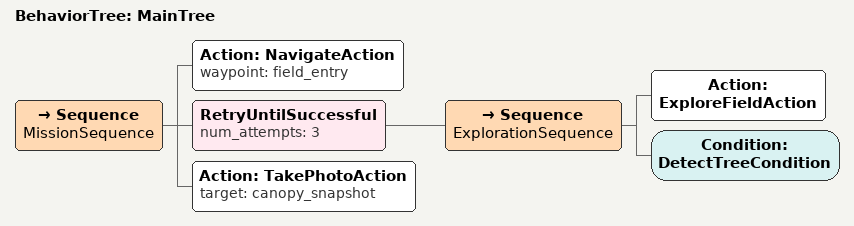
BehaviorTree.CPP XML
<?xml version="1.0"?>
<root BTCPP_format="4" main_tree_to_execute="MainTree">
  <BehaviorTree ID="MainTree">
    <Sequence name="MissionSequence">
      <Action ID="NavigateAction" waypoint="field_entry"/>
      <RetryUntilSuccessful num_attempts="3">
        <Sequence name="ExplorationSequence">
          <Action ID="ExploreFieldAction"/>
          <Condition ID="DetectTreeCondition"/>
        </Sequence>
      </RetryUntilSuccessful>
      <Action ID="TakePhotoAction" target="canopy_snapshot"/>
    </Sequence>
  </BehaviorTree>
</root>
